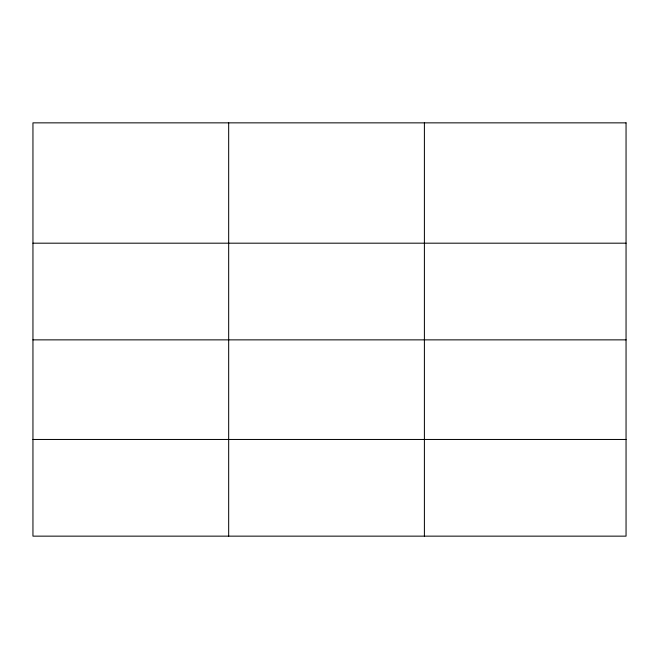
<?xml version="1.0" encoding="UTF-8"?>
<svg xmlns="http://www.w3.org/2000/svg" width="659" height="659" viewBox="0 0 659 659"><rect width="100%" height="100%" fill="white"/><g stroke="black" fill="none" stroke-linecap="round" stroke-linejoin="round"><path stroke-width="0.99" d="M32.95 243.187L626.05 243.187M32.95 339.863L626.05 339.863M32.95 439.462L626.05 439.462M424.396 122.854L424.396 536.146M228.673 122.854L228.673 536.146M626.05 122.854L32.95 122.854L32.95 536.146L626.05 536.146L626.05 122.854"/></g></svg>
